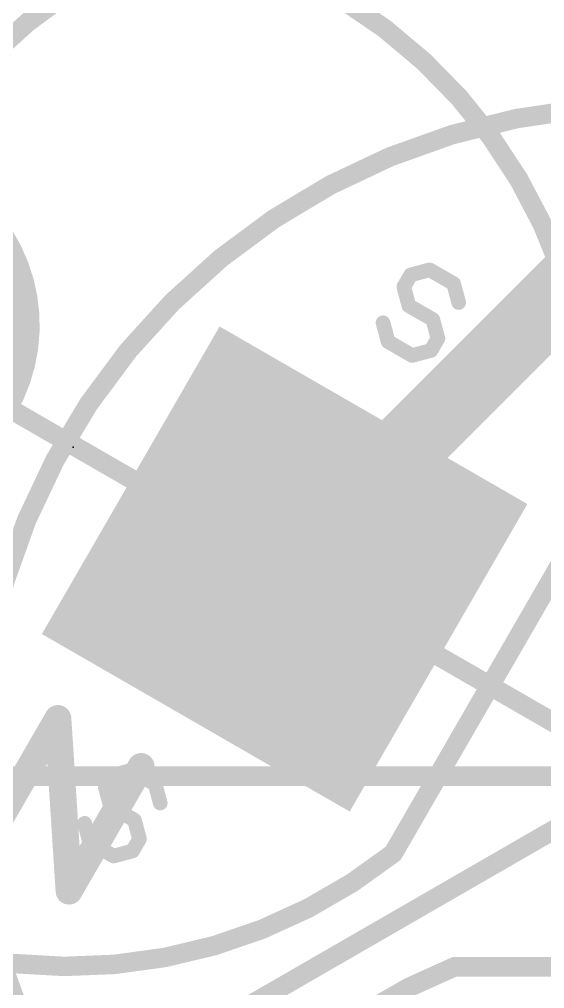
# Model space of a CAD drawing. Extents: x -31.8 to 25.5, y -33 to 25.5.
# Drawn here: x -6.53 to -1.06, y -2.21 to 7.89 of the extents above; entities that cross this region are included whole.
import ezdxf

# ---------------------------------------------------------------- set-up
doc = ezdxf.new("R2010")
doc.units = 0
for name, color, linetype in [('1', 12, 'CONTINUOUS'), ('17', 110, 'CONTINUOUS'), ('21', 41, 'CONTINUOUS'), ('23', 53, 'CONTINUOUS'), ('51', 53, 'CONTINUOUS')]:
    doc.layers.add(name, color=color, linetype=linetype)

# ---------------------------------------------------------------- blocks, each defined once
blk = doc.blocks.new('ROUNDP')
at = {"const_width": 0.5}
blk.add_lwpolyline([(0, -0.25, 1), (0, 0.25, 1), (0, -0.25)], format="xyb", dxfattribs=at)
blk = doc.blocks.new('SQUAREP')
blk.add_solid([(-0.5, -0.5), (0.5, -0.5), (-0.5, 0.5), (0.5, 0.5)])

msp = doc.modelspace()

# ---------------------------------------------------------------- linework, layer by layer
at = {"layer": '1', "const_width": 0.762}
msp.add_lwpolyline([(1.27, 7.1983), (-3.7693, 2.159)], dxfattribs=at)
at = {"layer": '1', "const_width": 0.381}
msp.add_lwpolyline([(-3.904, 2.2937, 1), (-3.6346, 2.0243)], format="xyb", dxfattribs=at)
at = {"layer": '21'}
for points, const_width in [([(0, -16.002, 1), (0, 16.002, 1), (0, -16.002)], 0.2032), ([(-0.6389, 2.661, 5.25), (-2.6389, -0.8031)], 0.2032), ([(-2.2409, 5.3094, 1), (-2.279, 5.2434)], 0.0762), ([(-2.2501, 5.2396, 1), (-2.2698, 5.3132)], 0.0762), ([(-2.4666, 5.2605, 1), (-2.4469, 5.1869)], 0.0762), ([(-2.4238, 5.2046, 1), (-2.4898, 5.2427)], 0.0762), ([(-2.492, 5.1088, 1), (-2.5656, 5.0891)], 0.0762), ([(-2.5618, 5.118, 1), (-2.4958, 5.0799)], 0.0762), ([(-1.9737, 5.1422, 1), (-2.0473, 5.1225)], 0.0762), ([(-2.0295, 5.0993, 1), (-1.9914, 5.1653)], 0.0762), ([(-2.457, 4.9351, 1), (-2.4951, 4.8691)], 0.0762), ([(-2.5129, 4.8923, 1), (-2.4393, 4.912)], 0.0762), ([(-1.9945, 4.9257, 1), (-1.9209, 4.9454)], 0.0762), ([(-2.7081, 4.7345, 1), (-2.7817, 4.7148)], 0.0762), ([(-2.1897, 4.7679, 1), (-2.2634, 4.7482)], 0.0762), ([(-2.2456, 4.7251, 1), (-2.2075, 4.7911)], 0.0762), ([(-2.6731, 4.5609, 1), (-2.7112, 4.4949)], 0.0762), ([(-2.7289, 4.518, 1), (-2.6553, 4.5377)], 0.0762), ([(-2.2106, 4.5514, 1), (-2.137, 4.5712)], 0.0762), ([(-2.1408, 4.5422, 1), (-2.2068, 4.5803)], 0.0762), ([(-2.4525, 4.4206, 1), (-2.4328, 4.347)], 0.0762), ([(-2.4617, 4.3508, 1), (-2.4236, 4.4168)], 0.0762), ([(-2.2788, 4.4556, 1), (-2.2129, 4.4175)], 0.0762), ([(-2.236, 4.3997, 1), (-2.2557, 4.4733)], 0.0762), ([(-6.0599, 0.6064, 1), (-6.1993, 0.5974)], 0.1397), ([(-6.0691, 0.567, 1), (-6.1901, 0.6368)], 0.1397), ([(-5.2031, 0.067, 1), (-5.3241, 0.1369)], 0.1397), ([(-2.6073, -0.8428, 1), (-2.6704, -0.7633)], 0.1016), ([(-2.6829, -0.7776, 1), (-2.5949, -0.8285)], 0.1016), ([(-6.0741, -1.1621, 1), (-5.9531, -1.2319)], 0.1397), ([(-6.0833, -1.2015, 1), (-5.9439, -1.1925)], 0.1397), ([(-2, -1.985, 5.25), (2, -1.985)], 0.2032), ([(-2, -1.9342, 1), (-2, -2.0358)], 0.1016), ([(-1.9813, -2.0322, 1), (-2.0187, -1.9378)], 0.1016)]:
    msp.add_lwpolyline(points, format="xyb", dxfattribs=dict(at, const_width=const_width))
for points, const_width in [([(-2.26, 5.2764), (-2.4568, 5.2237)], 0.1524), ([(-2.0105, 5.1323), (-2.26, 5.2764)], 0.1524), ([(-2.4568, 5.2237), (-2.5288, 5.0989)], 0.1524), ([(-2.5288, 5.0989), (-2.4761, 4.9021)], 0.1524), ([(-1.9577, 4.9356), (-2.0105, 5.1323)], 0.1524), ([(-2.4761, 4.9021), (-2.2266, 4.7581)], 0.1524), ([(-2.6921, 4.5279), (-2.7449, 4.7246)], 0.1524), ([(-2.2266, 4.7581), (-2.1738, 4.5613)], 0.1524), ([(-2.4426, 4.3838), (-2.6921, 4.5279)], 0.1524), ([(-2.1738, 4.5613), (-2.2458, 4.4365)], 0.1524), ([(-2.2458, 4.4365), (-2.4426, 4.3838)], 0.1524), ([(-2.6389, -0.8031), (-0.6389, 2.661)], 0.2032), ([(-6.8795, -0.697), (-6.1296, 0.6019)], 0.2794), ([(-6.1296, 0.6019), (-6.0136, -1.197)], 0.2794), ([(-6.0136, -1.197), (-5.2636, 0.1019)], 0.2794), ([(2, -1.985), (-2, -1.985)], 0.2032)]:
    msp.add_lwpolyline(points, dxfattribs=dict(at, const_width=const_width))
at = {"layer": '23'}
msp.add_point((-5.969, 3.429), dxfattribs=at)
at = {"layer": '51'}
for points, const_width in [([(0, -20.32, 1), (0, 20.32, 1), (0, -20.32)], 0.2032), ([(0, -13.97, 1), (0, 13.97, 1), (0, -13.97)], 0.2032), ([(0, -10.16, 1), (0, 10.16, 1), (0, -10.16)], 0.2032), ([(0, -6.985, 1), (0, 6.985, 1), (0, -6.985)], 0.2032), ([(-5.3474, 0.0941, 1), (-5.3855, 0.0281)], 0.0762), ([(-5.3566, 0.0243, 1), (-5.3764, 0.0979)], 0.0762), ([(-5.5731, 0.0452, 1), (-5.5534, -0.0285)], 0.0762), ([(-5.5303, -0.0107, 1), (-5.5963, 0.0274)], 0.0762), ([(-5.5985, -0.1065, 1), (-5.6721, -0.1263)], 0.0762), ([(-5.6683, -0.0974, 1), (-5.6023, -0.1355)], 0.0762), ([(-5.0802, -0.0731, 1), (-5.1538, -0.0928)], 0.0762), ([(-5.136, -0.116, 1), (-5.0979, -0.05)], 0.0762), ([(-5.5635, -0.2802, 1), (-5.6016, -0.3462)], 0.0762), ([(-5.6194, -0.323, 1), (-5.5458, -0.3033)], 0.0762), ([(-5.1011, -0.2896, 1), (-5.0275, -0.2699)], 0.0762), ([(-5.2963, -0.4474, 1), (-5.3699, -0.4671)], 0.0762), ([(-5.3521, -0.4902, 1), (-5.314, -0.4242)], 0.0762), ([(-5.8146, -0.4808, 1), (-5.8882, -0.5005)], 0.0762), ([(-5.2473, -0.6731, 1), (-5.3133, -0.635)], 0.0762), ([(-5.7796, -0.6545, 1), (-5.8177, -0.7205)], 0.0762), ([(-5.8355, -0.6973, 1), (-5.7619, -0.6776)], 0.0762), ([(-5.3425, -0.8156, 1), (-5.3622, -0.742)], 0.0762), ([(-5.3171, -0.6639, 1), (-5.2435, -0.6442)], 0.0762), ([(-5.559, -0.7947, 1), (-5.5393, -0.8683)], 0.0762), ([(-5.5682, -0.8645, 1), (-5.5301, -0.7985)], 0.0762), ([(-5.3854, -0.7597, 1), (-5.3194, -0.7978)], 0.0762)]:
    msp.add_lwpolyline(points, format="xyb", dxfattribs=dict(at, const_width=const_width))
for points, const_width in [([(0, 0), (-21.9964, 12.7)], 0.2032), ([(0, 0), (-25.4, 0)], 0.2032), ([(0, 0), (-21.9964, -12.7)], 0.2032), ([(-5.3665, 0.0611), (-5.5633, 0.0083)], 0.1524), ([(-5.117, -0.083), (-5.3665, 0.0611)], 0.1524), ([(-5.5633, 0.0083), (-5.6353, -0.1164)], 0.1524), ([(-5.6353, -0.1164), (-5.5826, -0.3132)], 0.1524), ([(-5.0643, -0.2798), (-5.117, -0.083)], 0.1524), ([(-5.5826, -0.3132), (-5.3331, -0.4572)], 0.1524), ([(-5.3331, -0.4572), (-5.2803, -0.654)], 0.1524), ([(-5.7987, -0.6875), (-5.8514, -0.4907)], 0.1524), ([(-5.2803, -0.654), (-5.3524, -0.7788)], 0.1524), ([(-5.5492, -0.8315), (-5.7987, -0.6875)], 0.1524), ([(-5.3524, -0.7788), (-5.5492, -0.8315)], 0.1524)]:
    msp.add_lwpolyline(points, dxfattribs=dict(at, const_width=const_width))

# ---------------------------------------------------------------- block references
at = {"layer": '17', "xscale": 3.7, "yscale": 3.7, "rotation": 150}
for name, p in [('ROUNDP', (-8.1687, 4.699)), ('ROUNDP', (-8.1687, 4.699)), ('SQUAREP', (-3.7693, 2.159)), ('SQUAREP', (-3.7693, 2.159))]:
    msp.add_blockref(name, p, dxfattribs=at)

doc.saveas('drawing.dxf')
